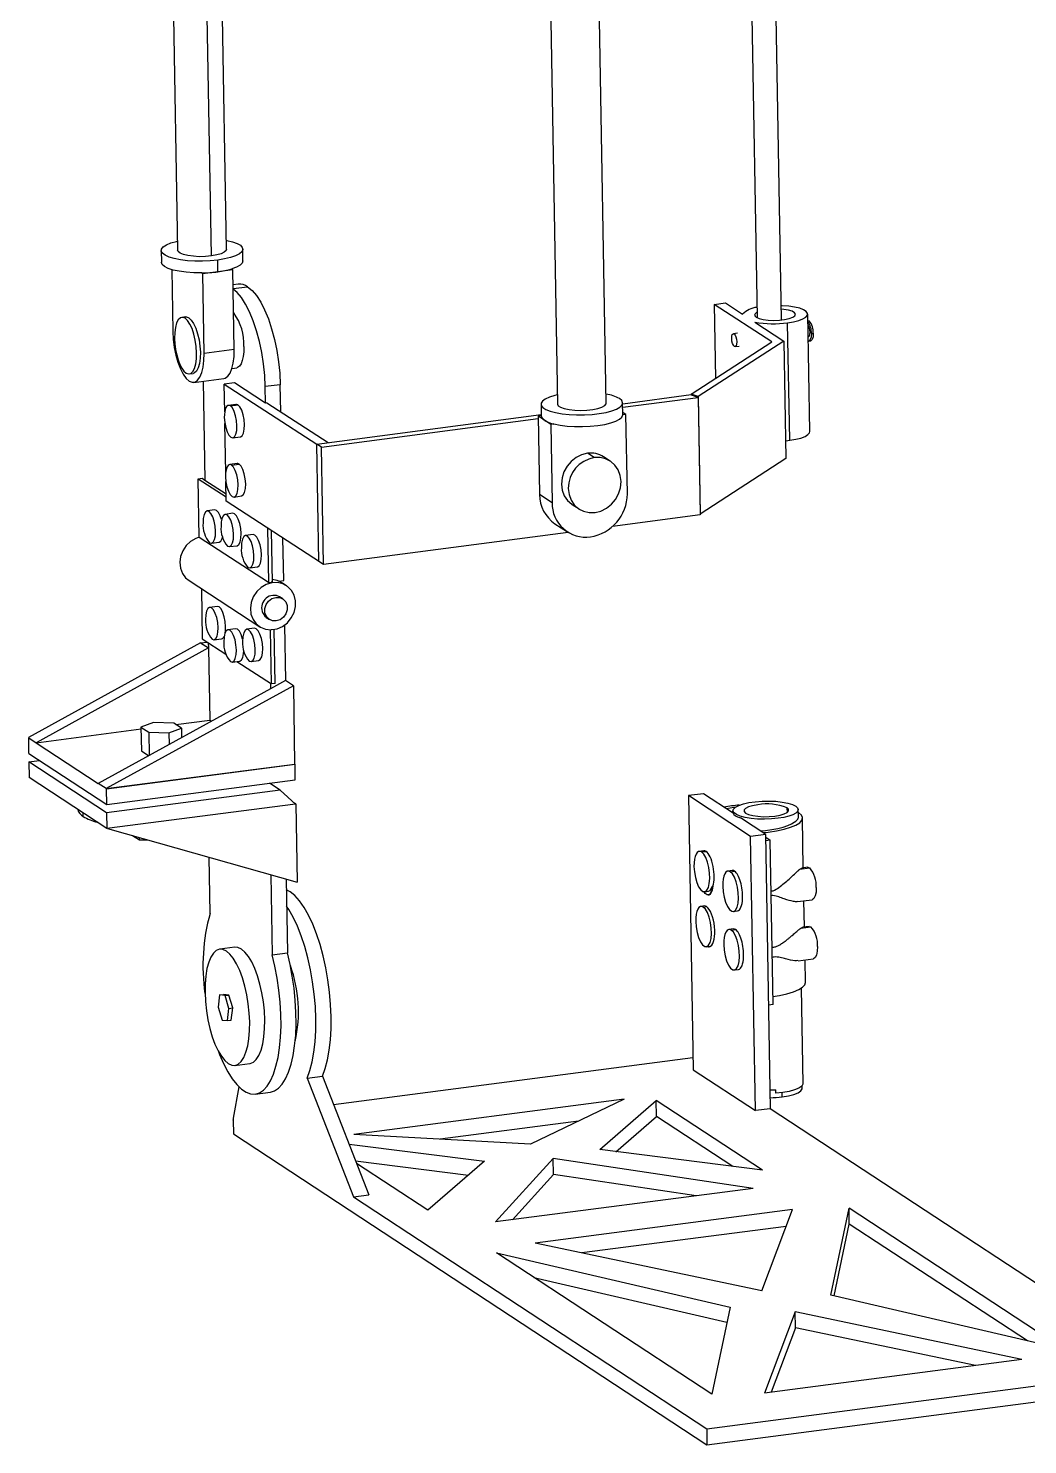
# Model space of a CAD drawing. Header units: inches. Extents: x 0.1 to 8.4, y 0.1 to 10.9.
# Drawn here: x 3.554 to 4.625, y 2.579 to 4.098 of the extents above; entities that cross this region are included whole.
import ezdxf

# ---------------------------------------------------------------- set-up
doc = ezdxf.new("R2010")
doc.units = ezdxf.units.IN
doc.header["$MEASUREMENT"] = 0

msp = doc.modelspace()

# ---------------------------------------------------------------- linework, layer by layer
at = {"color": 7, "linetype": 'Continuous', "lineweight": 25}
for p, q in [((4.324, 4.4367), (4.3353, 3.7879)), ((4.3616, 3.7854), (4.3502, 4.4367)), ((3.7087, 4.1659), (3.714, 3.8602)), ((3.7665, 3.8611), (3.7612, 4.1665)), ((4.1137, 4.1271), (4.1213, 3.6953)), ((4.1737, 3.6962), (4.1662, 4.128)), ((3.6965, 3.8599), (3.6968, 3.8473)), ((3.7842, 3.8488), (3.784, 3.8614)), ((3.7573, 3.8371), (3.7571, 3.8497)), ((3.7078, 3.8394), (3.709, 3.7729)), ((3.7412, 3.8349), (3.7398, 3.8359)), ((3.7573, 3.8371), (3.7412, 3.8349)), ((3.7426, 3.7496), (3.7412, 3.8349)), ((3.7735, 3.8392), (3.7573, 3.8371)), ((3.7735, 3.8392), (3.7721, 3.8401)), ((3.7749, 3.7539), (3.7735, 3.8392)), ((3.7792, 3.8238), (3.7737, 3.823)), ((4.2892, 3.8021), (4.3013, 3.8037)), ((4.351, 3.7618), (4.2892, 3.8021)), ((4.2892, 3.8021), (4.2906, 3.7227)), ((4.3013, 3.8037), (4.3198, 3.7916)), ((3.7227, 3.7887), (3.7187, 3.7882)), ((4.3329, 3.7831), (4.3641, 3.7627)), ((4.3918, 3.6657), (4.3896, 3.7917)), ((4.3899, 3.7847), (4.3897, 3.7847)), ((4.3899, 3.7847), (4.3912, 3.7844)), ((4.3142, 3.7712), (4.3099, 3.7706)), ((4.3703, 3.6563), (4.3681, 3.7823)), ((4.3935, 3.7709), (4.3956, 3.7711)), ((3.7749, 3.7539), (3.7426, 3.7496)), ((4.2645, 3.7058), (4.351, 3.7618)), ((4.3641, 3.7627), (4.2722, 3.7032)), ((4.3117, 3.7568), (4.316, 3.7574)), ((4.3641, 3.7627), (4.3663, 3.6367)), ((4.39, 3.7672), (4.39, 3.7672)), ((4.3908, 3.7628), (4.3928, 3.763)), ((3.7267, 3.7275), (3.7307, 3.728)), ((3.7315, 3.7185), (3.7638, 3.7228)), ((3.7725, 3.7335), (3.7775, 3.7342)), ((3.7415, 3.7198), (3.7433, 3.6137)), ((3.775, 3.7179), (3.7641, 3.7165)), ((3.7646, 3.6867), (3.7641, 3.7165)), ((3.7641, 3.7165), (3.8634, 3.6523)), ((3.8084, 3.6963), (3.775, 3.7179)), ((3.8242, 3.716), (3.8081, 3.7139)), ((3.8084, 3.6963), (3.8081, 3.7139)), ((3.8247, 3.6867), (3.8242, 3.716)), ((3.7767, 3.6948), (3.7687, 3.6937)), ((3.7707, 3.6932), (3.7787, 3.6943)), ((3.8096, 3.6965), (3.8084, 3.6963)), ((3.8096, 3.6965), (3.8754, 3.6539)), ((4.1038, 3.695), (4.104, 3.6824)), ((4.1915, 3.6839), (4.1912, 3.6965)), ((4.1913, 3.6956), (4.2645, 3.7053)), ((4.1913, 3.6917), (4.2722, 3.7024)), ((4.2722, 3.7032), (4.2645, 3.7058)), ((4.2645, 3.7058), (4.2645, 3.7051)), ((4.2645, 3.7051), (4.2719, 3.7025)), ((4.2722, 3.7024), (4.2719, 3.7025)), ((4.2722, 3.7032), (4.2744, 3.5771)), ((4.2722, 3.7024), (4.2744, 3.5763)), ((3.8634, 3.6523), (4.1039, 3.6841)), ((3.8684, 3.649), (4.1007, 3.6797)), ((4.104, 3.6827), (4.1006, 3.6822)), ((4.1073, 3.6778), (4.1006, 3.6822)), ((4.1006, 3.6822), (4.1021, 3.5982)), ((4.1141, 3.6734), (4.1073, 3.6778)), ((4.1948, 3.6841), (4.1914, 3.6863)), ((4.1948, 3.6841), (4.1914, 3.6837)), ((4.1914, 3.6837), (4.1915, 3.6839)), ((4.1963, 3.5988), (4.1948, 3.6841)), ((3.7657, 3.6219), (3.7648, 3.6742)), ((4.1174, 3.6739), (4.1141, 3.6734)), ((4.1141, 3.6734), (4.1156, 3.5894)), ((3.7733, 3.659), (3.7813, 3.6601)), ((3.8684, 3.649), (3.8634, 3.6523)), ((3.8656, 3.5263), (3.8634, 3.6523)), ((3.8706, 3.523), (3.8684, 3.649)), ((4.366, 3.6558), (4.3703, 3.6563)), ((3.7781, 3.6313), (3.77, 3.6302)), ((4.1607, 3.6378), (4.1535, 3.6425)), ((4.1779, 3.634), (4.1707, 3.6387)), ((4.3663, 3.6367), (4.2744, 3.5771)), ((3.772, 3.6297), (3.7801, 3.6307)), ((3.7363, 3.6151), (3.7404, 3.6156)), ((3.7374, 3.5521), (3.7363, 3.6151)), ((3.7363, 3.6151), (3.7662, 3.5956)), ((3.7404, 3.6156), (3.7433, 3.6137)), ((3.7433, 3.6137), (3.7661, 3.5988)), ((3.7663, 3.591), (3.7659, 3.6122)), ((3.8673, 3.5251), (3.7663, 3.591)), ((3.7746, 3.5955), (3.7826, 3.5966)), ((4.1156, 3.5894), (4.1021, 3.5982)), ((4.1372, 3.5874), (4.1445, 3.5827)), ((3.7539, 3.5817), (3.7459, 3.5806)), ((3.7732, 3.578), (3.7651, 3.5769)), ((4.2744, 3.5763), (4.1803, 3.5639)), ((4.2744, 3.5771), (4.2744, 3.5772)), ((3.795, 3.5552), (3.7869, 3.5541)), ((3.8104, 3.5622), (3.8114, 3.5038)), ((3.8145, 3.5596), (3.8155, 3.5043)), ((4.1328, 3.5576), (3.8706, 3.523)), ((4.1186, 3.5669), (4.132, 3.5581)), ((3.8114, 3.5038), (3.7374, 3.5521)), ((3.7504, 3.5459), (3.7585, 3.547)), ((3.7697, 3.5423), (3.7778, 3.5433)), ((3.8279, 3.506), (3.8271, 3.5513)), ((3.8706, 3.523), (3.8656, 3.5263)), ((3.8673, 3.5252), (3.8673, 3.5251)), ((3.8674, 3.5251), (3.8673, 3.5251)), ((3.7915, 3.5194), (3.7996, 3.5205)), ((3.7264, 3.5058), (3.8021, 3.4564)), ((3.7397, 3.4971), (3.7406, 3.4433)), ((3.8114, 3.5038), (3.8145, 3.5042)), ((3.8226, 3.5053), (3.8279, 3.506)), ((3.8307, 3.5004), (3.8231, 3.5054)), ((3.8269, 3.4862), (3.8235, 3.4884)), ((3.7566, 3.4781), (3.7485, 3.4771)), ((3.8091, 3.4664), (3.8125, 3.4642)), ((3.7762, 3.4542), (3.7681, 3.4532)), ((3.7964, 3.4547), (3.7883, 3.4536)), ((3.8146, 3.395), (3.8136, 3.453)), ((3.8144, 3.4533), (3.8184, 3.4539)), ((3.8144, 3.453), (3.8144, 3.4533)), ((3.8187, 3.3956), (3.8177, 3.4538)), ((3.8184, 3.4538), (3.8183, 3.4539)), ((3.8184, 3.4538), (3.821, 3.4541)), ((3.8184, 3.4538), (3.8184, 3.4539)), ((3.8288, 3.4581), (3.8298, 3.3986)), ((3.7388, 3.439), (3.5541, 3.3375)), ((3.7471, 3.4336), (3.5624, 3.332)), ((3.7388, 3.439), (3.7458, 3.4399)), ((3.7388, 3.439), (3.7471, 3.4336)), ((3.7406, 3.4433), (3.7659, 3.4268)), ((3.747, 3.4391), (3.7471, 3.4336)), ((3.7471, 3.4336), (3.7485, 3.3562)), ((3.7531, 3.4424), (3.7612, 3.4435)), ((3.7727, 3.4185), (3.7807, 3.4195)), ((3.7777, 3.4191), (3.8146, 3.395)), ((3.7929, 3.4189), (3.8009, 3.42)), ((3.8138, 3.3898), (3.6291, 3.2882)), ((3.8382, 3.3931), (3.6374, 3.2827)), ((3.8137, 3.3957), (3.8138, 3.3898)), ((3.8298, 3.3986), (3.8138, 3.3898)), ((3.8187, 3.3956), (3.8146, 3.395)), ((3.8382, 3.3931), (3.8298, 3.3986)), ((3.8382, 3.3931), (3.8396, 3.3091)), ((3.5624, 3.332), (3.6749, 3.3467)), ((3.6882, 3.3536), (3.6748, 3.3485)), ((3.6748, 3.3485), (3.6832, 3.3431)), ((3.6748, 3.3485), (3.6753, 3.3233)), ((3.6832, 3.3431), (3.6836, 3.3182)), ((3.6832, 3.3431), (3.7048, 3.3426)), ((3.7099, 3.3531), (3.6882, 3.3536)), ((3.7048, 3.3426), (3.7182, 3.3476)), ((3.7048, 3.3426), (3.7051, 3.33)), ((3.7182, 3.3476), (3.7099, 3.3531)), ((3.7123, 3.3515), (3.7485, 3.3562)), ((3.7182, 3.3476), (3.7184, 3.3373)), ((3.7485, 3.3562), (3.7504, 3.3549)), ((3.5541, 3.3375), (3.5545, 3.3372)), ((3.5548, 3.3204), (3.5545, 3.3372)), ((3.5545, 3.3372), (3.5624, 3.332)), ((3.5624, 3.332), (3.6291, 3.2882)), ((3.5546, 3.3114), (3.5662, 3.3129)), ((3.5548, 3.3204), (3.6381, 3.2657)), ((3.6753, 3.3233), (3.6833, 3.318)), ((3.6379, 3.2566), (3.5546, 3.3114)), ((3.5546, 3.3114), (3.5549, 3.2946)), ((3.6374, 3.2827), (3.8396, 3.3091)), ((3.6378, 3.2825), (3.84, 3.3088)), ((3.84, 3.3088), (3.8396, 3.3091)), ((3.8403, 3.292), (3.84, 3.3088)), ((3.6382, 3.2398), (3.5549, 3.2946)), ((3.6374, 3.2827), (3.6291, 3.2882)), ((3.6374, 3.2827), (3.6378, 3.2825)), ((3.6381, 3.2657), (3.6378, 3.2825)), ((3.6381, 3.2657), (3.8403, 3.292)), ((3.8239, 3.2809), (3.8125, 3.2884)), ((3.8239, 3.2809), (3.6379, 3.2566)), ((3.8404, 3.2662), (3.8239, 3.2809)), ((3.8407, 3.2664), (3.8385, 3.2679)), ((3.8407, 3.2664), (3.8402, 3.2663)), ((3.8407, 3.2664), (3.8422, 3.1823)), ((4.2779, 3.2773), (4.2618, 3.2752)), ((4.3284, 3.2314), (4.2618, 3.2752)), ((4.2618, 3.2752), (4.2669, 2.9812)), ((4.3096, 3.2565), (4.2779, 3.2773)), ((3.6379, 3.2566), (3.6382, 3.2398)), ((3.8404, 3.2662), (3.6382, 3.2398)), ((4.3095, 3.259), (4.3095, 3.2566)), ((4.3446, 3.2335), (4.3176, 3.2513)), ((4.3796, 3.2519), (4.3795, 3.2603)), ((4.3849, 3.1977), (4.384, 3.2512)), ((3.6389, 3.2399), (3.8422, 3.1823)), ((3.6657, 3.2323), (3.6732, 3.2278)), ((3.6732, 3.2278), (3.6731, 3.2302)), ((3.6732, 3.2278), (3.6822, 3.2277)), ((4.3446, 3.2335), (4.3284, 3.2314)), ((4.3335, 2.9374), (4.3284, 3.2314)), ((4.3497, 2.9394), (4.3446, 3.2335)), ((4.3446, 3.2306), (4.3494, 3.2275)), ((4.3494, 3.2275), (4.3447, 3.2268)), ((4.3525, 3.051), (4.3494, 3.2275)), ((3.749, 3.1487), (3.7479, 3.2091)), ((4.2782, 3.2161), (4.2733, 3.2154)), ((4.2758, 3.2148), (4.2806, 3.2154)), ((4.3087, 3.1949), (4.3041, 3.1943)), ((4.3066, 3.1936), (4.3111, 3.1942)), ((4.3813, 3.1964), (4.3917, 3.1978)), ((4.3813, 3.1964), (4.3833, 3.1974)), ((4.3897, 3.1983), (4.3833, 3.1975)), ((4.3897, 3.1983), (4.3917, 3.1978)), ((3.8141, 3.1903), (3.8156, 3.1044)), ((3.8304, 3.1857), (3.8318, 3.1065)), ((4.2873, 3.1779), (4.2881, 3.178)), ((4.279, 3.1721), (4.2831, 3.1726)), ((4.283, 3.1687), (4.2838, 3.1688)), ((4.3787, 3.1616), (4.3943, 3.1636)), ((4.3861, 3.1343), (4.3856, 3.1625)), ((4.2788, 3.1569), (4.2752, 3.1564)), ((4.2777, 3.1557), (4.2813, 3.1562)), ((4.3098, 3.1509), (4.3143, 3.1515)), ((4.3097, 3.1322), (4.3052, 3.1316)), ((4.3077, 3.1309), (4.3122, 3.1315)), ((4.3821, 3.133), (4.3931, 3.1344)), ((4.3821, 3.133), (4.3842, 3.134)), ((4.3911, 3.135), (4.3842, 3.1341)), ((4.3911, 3.135), (4.3931, 3.1344)), ((3.7755, 3.1126), (3.7593, 3.1105)), ((3.8156, 3.1044), (3.8318, 3.1065)), ((4.2809, 3.1131), (4.2853, 3.1136)), ((4.3792, 3.0981), (4.3956, 3.1003)), ((4.3109, 3.0882), (4.3154, 3.0888)), ((4.3871, 3.0748), (4.3867, 3.0991)), ((3.7592, 3.0614), (3.7576, 3.0482)), ((3.7592, 3.0614), (3.7632, 3.0619)), ((3.765, 3.0608), (3.7592, 3.0614)), ((3.769, 3.0613), (3.7632, 3.0619)), ((3.765, 3.0608), (3.769, 3.0613)), ((3.7692, 3.047), (3.765, 3.0608)), ((3.7732, 3.0475), (3.769, 3.0613)), ((4.3846, 2.9662), (4.3828, 3.0687)), ((3.7576, 3.0482), (3.7618, 3.0345)), ((3.7676, 3.0339), (3.7692, 3.047)), ((3.7692, 3.047), (3.7732, 3.0475)), ((3.7717, 3.0344), (3.7732, 3.0475)), ((4.3525, 3.051), (4.3477, 3.0504)), ((3.7618, 3.0345), (3.7676, 3.0339)), ((3.7676, 3.0339), (3.7717, 3.0344)), ((4.2665, 2.9939), (3.8814, 2.9437)), ((4.2666, 2.9938), (4.2665, 2.9939)), ((3.7756, 2.9858), (3.7917, 2.9879)), ((4.2669, 2.9812), (4.3335, 2.9374)), ((3.7741, 2.9294), (3.78, 2.9627)), ((3.8531, 2.9721), (3.8695, 2.9743)), ((3.8531, 2.9721), (3.9026, 2.845)), ((3.8695, 2.9743), (3.919, 2.8471)), ((4.3838, 2.9615), (4.3838, 2.9641)), ((3.7974, 2.9551), (3.8136, 2.9573)), ((4.193, 2.9495), (3.903, 2.9117)), ((4.193, 2.9495), (4.0924, 2.9014)), ((4.1666, 2.8955), (4.2273, 2.9482)), ((4.341, 2.8734), (4.2273, 2.9482)), ((4.2276, 2.9311), (4.2273, 2.9482)), ((4.3553, 2.9561), (4.3553, 2.9598)), ((4.3494, 2.9394), (4.3335, 2.9374)), ((4.7741, 2.6603), (4.3494, 2.9394)), ((4.3497, 2.9394), (4.3495, 2.9394)), ((3.7741, 2.9298), (3.7737, 2.9297)), ((3.7737, 2.9297), (3.7737, 2.9273)), ((3.7737, 2.9297), (3.7741, 2.9294)), ((3.7737, 2.927), (3.7737, 2.9273)), ((3.7737, 2.927), (3.774, 2.9126)), ((3.7737, 2.927), (3.7737, 2.927)), ((4.1438, 2.926), (3.9956, 2.9067)), ((4.184, 2.8933), (4.2276, 2.9311)), ((4.3092, 2.8774), (4.2276, 2.9311)), ((3.774, 2.9126), (4.2816, 2.579)), ((4.0924, 2.9014), (3.903, 2.9117)), ((3.8979, 2.9014), (4.0432, 2.883)), ((4.341, 2.8734), (4.1666, 2.8955)), ((3.9048, 2.8835), (4.026, 2.8682)), ((3.9825, 2.8304), (3.906, 2.8807)), ((4.0432, 2.883), (3.9825, 2.8304)), ((4.055, 2.8179), (4.1169, 2.8859)), ((4.331, 2.8539), (4.1169, 2.8859)), ((4.1172, 2.8688), (4.1169, 2.8859)), ((4.073, 2.8202), (4.1172, 2.8688)), ((4.2701, 2.8459), (4.1172, 2.8688)), ((3.9026, 2.845), (3.919, 2.8471)), ((3.9026, 2.845), (4.2813, 2.5961)), ((4.331, 2.8539), (4.055, 2.8179)), ((4.3733, 2.8312), (4.0973, 2.7953)), ((4.3405, 2.7441), (4.3733, 2.8312)), ((4.4144, 2.7393), (4.4339, 2.8328)), ((4.6648, 2.681), (4.4339, 2.8328)), ((4.4342, 2.8157), (4.4339, 2.8328)), ((4.3665, 2.8132), (4.1475, 2.7847)), ((4.4181, 2.7385), (4.4342, 2.8157)), ((4.6251, 2.6903), (4.4342, 2.8157)), ((4.056, 2.7849), (4.3064, 2.7266)), ((4.2869, 2.6331), (4.056, 2.7849)), ((4.3405, 2.7441), (4.0973, 2.7953)), ((4.096, 2.7585), (4.303, 2.7103)), ((4.6648, 2.681), (4.4144, 2.7393)), ((4.3064, 2.7266), (4.2869, 2.6331)), ((4.3761, 2.7216), (4.3433, 2.6344)), ((4.6193, 2.6704), (4.3761, 2.7216)), ((4.3764, 2.7045), (4.3761, 2.7216)), ((4.3764, 2.7045), (4.3504, 2.6353)), ((4.5694, 2.6639), (4.3764, 2.7045)), ((4.2813, 2.5961), (4.7741, 2.6603)), ((4.6193, 2.6704), (4.3433, 2.6344)), ((4.2816, 2.579), (4.7744, 2.6432)), ((4.2813, 2.5961), (4.2816, 2.579))]:
    msp.add_line(p, q, dxfattribs=at)
at = {"color": 8, "linetype": 'Continuous', "lineweight": 25}
for p, q in [((3.7504, 3.8541), (3.745, 4.1642)), ((3.7738, 3.819), (3.7891, 3.821)), ((3.613, 3.2528), (3.613, 3.2564)), ((4.3674, 3.2623), (4.3675, 3.2572)), ((4.3623, 2.9521), (4.3622, 2.9567))]:
    msp.add_line(p, q, dxfattribs=at)
at = {"color": 7, "linetype": 'Continuous', "lineweight": 25, "flags": 128}
for points in [[(3.7571, 3.8497), (3.7491, 3.8489), (3.7409, 3.8485), (3.7326, 3.8485), (3.7246, 3.849), (3.7171, 3.8499), (3.7105, 3.8512), (3.705, 3.8529), (3.7007, 3.8548), (3.6979, 3.8569), (3.6966, 3.8592), (3.6969, 3.8615), (3.6987, 3.8638), (3.7021, 3.866), (3.7068, 3.868), (3.7128, 3.8697), (3.7139, 3.8699)], [(3.7504, 3.8541), (3.744, 3.8535), (3.7374, 3.8533), (3.731, 3.8537), (3.7252, 3.8544), (3.7203, 3.8556), (3.7167, 3.857), (3.7146, 3.8587), (3.714, 3.8602)], [(3.7665, 3.8611), (3.7661, 3.8598), (3.7642, 3.858), (3.7608, 3.8564), (3.7561, 3.8551), (3.7504, 3.8541)], [(3.7663, 3.8709), (3.7668, 3.8708), (3.7729, 3.8693), (3.7778, 3.8675), (3.7814, 3.8655), (3.7835, 3.8633), (3.784, 3.8609), (3.7829, 3.8586), (3.7803, 3.8564), (3.7762, 3.8543), (3.7709, 3.8524), (3.7644, 3.8509), (3.7571, 3.8497)], [(3.7398, 3.8359), (3.7314, 3.836), (3.7233, 3.8366), (3.7159, 3.8376), (3.7094, 3.839), (3.7041, 3.8407), (3.7001, 3.8427), (3.6976, 3.8449), (3.6968, 3.8472), (3.6968, 3.8473)], [(3.7842, 3.8488), (3.7835, 3.8465), (3.7811, 3.8442), (3.7773, 3.8421), (3.7721, 3.8401)], [(3.8081, 3.7139), (3.8075, 3.726), (3.8062, 3.7383), (3.8043, 3.7505), (3.8018, 3.7624), (3.7988, 3.7738), (3.7952, 3.7844), (3.7913, 3.794), (3.787, 3.8024), (3.7825, 3.8094), (3.7778, 3.815), (3.7738, 3.8183)], [(3.7891, 3.821), (3.7939, 3.8171), (3.7986, 3.8115), (3.8032, 3.8045), (3.8074, 3.7961), (3.8114, 3.7865), (3.8149, 3.7759), (3.818, 3.7646), (3.8205, 3.7527), (3.8224, 3.7404), (3.8236, 3.7282), (3.8242, 3.716)], [(4.3681, 3.7823), (4.3745, 3.7834), (4.3801, 3.7848), (4.3845, 3.7865), (4.3876, 3.7884), (4.3893, 3.7904), (4.3895, 3.7925), (4.3881, 3.7945), (4.3852, 3.7963), (4.381, 3.7979), (4.3756, 3.7992), (4.3693, 3.8002), (4.3624, 3.8007), (4.3613, 3.8008)], [(3.7232, 3.7284), (3.7258, 3.7275), (3.7282, 3.728), (3.7304, 3.7301), (3.7322, 3.7335), (3.7335, 3.7382), (3.7343, 3.7438), (3.7344, 3.7502), (3.734, 3.7569), (3.7331, 3.7637), (3.7316, 3.7702), (3.7296, 3.7761), (3.7273, 3.781), (3.7248, 3.7848), (3.7222, 3.7873), (3.7195, 3.7882), (3.7171, 3.7877), (3.7149, 3.7856), (3.7131, 3.7822), (3.7118, 3.7775), (3.7111, 3.7719), (3.7109, 3.7655)], [(3.7227, 3.7887), (3.7236, 3.7888), (3.7262, 3.7878), (3.7288, 3.7853), (3.7313, 3.7815), (3.7336, 3.7766), (3.7356, 3.7707), (3.7371, 3.7642), (3.7381, 3.7574), (3.7385, 3.7507), (3.7383, 3.7444), (3.7375, 3.7387), (3.7362, 3.734), (3.7344, 3.7306), (3.7323, 3.7286), (3.7307, 3.728)], [(4.3352, 3.7936), (4.3344, 3.7931), (4.3331, 3.7919), (4.3327, 3.7907), (4.3332, 3.7895), (4.3344, 3.7884)], [(4.3344, 3.7884), (4.3375, 3.787), (4.3419, 3.7859), (4.3472, 3.7852), (4.3531, 3.785), (4.3592, 3.7852), (4.3648, 3.7859), (4.3697, 3.7869), (4.3735, 3.7883), (4.3758, 3.7899), (4.3765, 3.7916), (4.3755, 3.7932), (4.3729, 3.7947), (4.3689, 3.7959), (4.3639, 3.7968), (4.3614, 3.797)], [(3.709, 3.7729), (3.7095, 3.7645), (3.7106, 3.756), (3.7122, 3.7477), (3.7144, 3.74), (3.7171, 3.7331), (3.7201, 3.7273), (3.7232, 3.7228), (3.7265, 3.7199)], [(4.3081, 3.7655), (4.3083, 3.7679), (4.3088, 3.7697), (4.3097, 3.7706), (4.3107, 3.7704), (4.3117, 3.7692), (4.3126, 3.7672), (4.3132, 3.7647), (4.3135, 3.762), (4.3133, 3.7596), (4.3128, 3.7578), (4.3119, 3.7569), (4.3109, 3.757), (4.3099, 3.7582), (4.309, 3.7602), (4.3084, 3.7628), (4.3081, 3.7655)], [(4.3898, 3.78), (4.39, 3.7796), (4.3909, 3.7776), (4.3916, 3.775), (4.3918, 3.7723), (4.3916, 3.7699), (4.3911, 3.7681), (4.3903, 3.7672), (4.39, 3.7672)], [(4.3935, 3.7709), (4.3933, 3.7671), (4.3924, 3.7643), (4.3911, 3.7629), (4.3901, 3.7628)], [(4.3956, 3.7711), (4.3953, 3.7673), (4.3945, 3.7645), (4.3931, 3.7631), (4.3928, 3.763)], [(3.7109, 3.7655), (3.7112, 3.7597), (3.712, 3.7537), (3.7132, 3.7479), (3.7147, 3.7425), (3.7165, 3.7377), (3.7186, 3.7336), (3.7209, 3.7305), (3.7232, 3.7284)], [(3.7638, 3.7228), (3.7651, 3.7231), (3.7679, 3.725), (3.7703, 3.7284), (3.7723, 3.7332), (3.7738, 3.7392), (3.7747, 3.7462), (3.7749, 3.7539)], [(3.7852, 3.7569), (3.7851, 3.7513), (3.7845, 3.7462), (3.7835, 3.7418), (3.7821, 3.7383), (3.7804, 3.7358), (3.7784, 3.7345), (3.7775, 3.7342)], [(3.7265, 3.7199), (3.7297, 3.7186), (3.7328, 3.7188), (3.7356, 3.7207), (3.738, 3.7241), (3.74, 3.7289), (3.7415, 3.7349), (3.7424, 3.7419), (3.7426, 3.7496)], [(3.7707, 3.6932), (3.7694, 3.6937), (3.7681, 3.6936), (3.767, 3.6928), (3.766, 3.6914), (3.7652, 3.6894), (3.7646, 3.6869), (3.7643, 3.684), (3.7642, 3.6808)], [(3.7642, 3.6808), (3.7647, 3.6754), (3.7657, 3.6701), (3.7672, 3.6654), (3.7692, 3.6618), (3.7713, 3.6596), (3.7733, 3.659), (3.7752, 3.6602), (3.7766, 3.663), (3.7775, 3.667), (3.7777, 3.672), (3.7773, 3.6774), (3.7762, 3.6827), (3.7747, 3.6874), (3.7728, 3.691), (3.7707, 3.6932)], [(3.7787, 3.6943), (3.7774, 3.6948), (3.7767, 3.6948)], [(3.7813, 3.6601), (3.7814, 3.6601), (3.7832, 3.6613), (3.7847, 3.664), (3.7855, 3.6681), (3.7858, 3.6731), (3.7853, 3.6785), (3.7843, 3.6838), (3.7828, 3.6885), (3.7808, 3.6921), (3.7787, 3.6943)], [(4.1211, 3.705), (4.1184, 3.7044), (4.1127, 3.7026), (4.1083, 3.7006), (4.1054, 3.6984), (4.1039, 3.696), (4.104, 3.6937), (4.1057, 3.6915), (4.1089, 3.6894), (4.1135, 3.6875), (4.1193, 3.686), (4.1262, 3.6848), (4.1338, 3.684), (4.1419, 3.6836), (4.1502, 3.6836), (4.1584, 3.6841), (4.1662, 3.685), (4.1734, 3.6863), (4.1796, 3.688), (4.1846, 3.6899), (4.1883, 3.692), (4.1906, 3.6943), (4.1912, 3.6966), (4.1903, 3.6989), (4.1879, 3.7011), (4.1879, 3.7011)], [(4.1213, 3.6953), (4.1213, 3.6952), (4.1222, 3.6934), (4.1247, 3.6918), (4.1287, 3.6904), (4.1338, 3.6893), (4.1398, 3.6886), (4.1463, 3.6884), (4.1529, 3.6887), (4.1591, 3.6894), (4.1646, 3.6905), (4.169, 3.6919), (4.1721, 3.6936), (4.1736, 3.6954), (4.1737, 3.6962)], [(4.1174, 3.6739), (4.1241, 3.6725), (4.1316, 3.6716), (4.1397, 3.6711), (4.1481, 3.671), (4.1565, 3.6714), (4.1645, 3.6722), (4.172, 3.6734), (4.1785, 3.675), (4.1839, 3.6769), (4.1879, 3.679), (4.1905, 3.6813), (4.1914, 3.6837)], [(4.3703, 3.6563), (4.3767, 3.6574), (4.3823, 3.6588), (4.3867, 3.6605), (4.3898, 3.6624), (4.3915, 3.6644), (4.3918, 3.6657)], [(3.7801, 3.6307), (3.7787, 3.6313), (3.7781, 3.6313)], [(4.1535, 3.6425), (4.1472, 3.6409), (4.1413, 3.6379), (4.136, 3.6337), (4.1316, 3.6285), (4.1283, 3.6225), (4.1263, 3.616), (4.1257, 3.6093), (4.1265, 3.6029), (4.1287, 3.5969), (4.1322, 3.5918), (4.1368, 3.5877), (4.1372, 3.5874)], [(4.1329, 3.6046), (4.1338, 3.5982), (4.136, 3.5922), (4.1394, 3.5871), (4.144, 3.583), (4.1494, 3.5802), (4.1554, 3.5788), (4.1617, 3.5789), (4.168, 3.5805), (4.1739, 3.5835), (4.1792, 3.5877), (4.1836, 3.5929), (4.1869, 3.599), (4.1889, 3.6054), (4.1895, 3.6121), (4.1886, 3.6185), (4.1864, 3.6245), (4.183, 3.6296), (4.1784, 3.6337), (4.173, 3.6365), (4.167, 3.6378), (4.1607, 3.6378)], [(3.772, 3.6297), (3.7707, 3.6302), (3.7694, 3.6301), (3.7683, 3.6293), (3.7673, 3.6279), (3.7665, 3.6259), (3.7659, 3.6234), (3.7656, 3.6205), (3.7655, 3.6173)], [(3.7655, 3.6173), (3.766, 3.6119), (3.767, 3.6065), (3.7686, 3.6019), (3.7705, 3.5982), (3.7726, 3.5961), (3.7746, 3.5955), (3.7765, 3.5967), (3.7779, 3.5994), (3.7788, 3.6035), (3.779, 3.6085), (3.7786, 3.6139), (3.7775, 3.6192), (3.776, 3.6239), (3.7741, 3.6275), (3.772, 3.6297)], [(3.7826, 3.5966), (3.7827, 3.5966), (3.7845, 3.5978), (3.786, 3.6005), (3.7868, 3.6046), (3.7871, 3.6095), (3.7867, 3.615), (3.7856, 3.6203), (3.7841, 3.625), (3.7821, 3.6286), (3.7801, 3.6307)], [(3.7484, 3.5465), (3.7505, 3.5459), (3.7523, 3.5471), (3.7538, 3.5498), (3.7546, 3.5539), (3.7549, 3.5589), (3.7545, 3.5643), (3.7534, 3.5696), (3.7519, 3.5743), (3.7499, 3.5779), (3.7479, 3.5801), (3.7458, 3.5806), (3.744, 3.5794), (3.7425, 3.5767), (3.7417, 3.5726), (3.7414, 3.5677)], [(3.7613, 3.5713), (3.7599, 3.5753), (3.758, 3.579), (3.7559, 3.5811), (3.7539, 3.5817)], [(3.7677, 3.5428), (3.7698, 3.5423), (3.7716, 3.5434), (3.773, 3.5462), (3.7739, 3.5502), (3.7741, 3.5552), (3.7737, 3.5606), (3.7727, 3.5659), (3.7711, 3.5706), (3.7692, 3.5742), (3.7671, 3.5764), (3.765, 3.5769), (3.7632, 3.5758), (3.7618, 3.573), (3.7609, 3.569), (3.7607, 3.564)], [(3.7778, 3.5433), (3.7778, 3.5433), (3.7797, 3.5445), (3.7811, 3.5472), (3.782, 3.5513), (3.7822, 3.5563), (3.7818, 3.5617), (3.7808, 3.567), (3.7792, 3.5717), (3.7773, 3.5753), (3.7752, 3.5775), (3.7732, 3.578)], [(3.7996, 3.5205), (3.7996, 3.5205), (3.8015, 3.5217), (3.8029, 3.5244), (3.8038, 3.5285), (3.804, 3.5335), (3.8036, 3.5389), (3.8025, 3.5442), (3.801, 3.5489), (3.7991, 3.5525), (3.797, 3.5546), (3.795, 3.5552)], [(3.7374, 3.5525), (3.7335, 3.5511), (3.728, 3.5479), (3.7233, 3.5434), (3.7196, 3.5379), (3.7173, 3.5318), (3.7165, 3.5255), (3.7171, 3.5193), (3.7193, 3.5136), (3.7227, 3.5088), (3.7264, 3.5058)], [(3.7585, 3.547), (3.7586, 3.547), (3.7604, 3.5482), (3.7618, 3.5509), (3.7623, 3.5526)], [(3.7895, 3.52), (3.7916, 3.5194), (3.7934, 3.5206), (3.7948, 3.5234), (3.7957, 3.5274), (3.7959, 3.5324), (3.7955, 3.5378), (3.7945, 3.5431), (3.7929, 3.5478), (3.791, 3.5514), (3.7889, 3.5536), (3.7868, 3.5541), (3.785, 3.553), (3.7836, 3.5502), (3.7827, 3.5461), (3.7825, 3.5412)], [(3.8274, 3.5323), (3.8274, 3.535), (3.8274, 3.5352)], [(3.821, 3.4541), (3.8267, 3.4567), (3.8318, 3.4607), (3.836, 3.4658), (3.8389, 3.4716), (3.8404, 3.4779), (3.8404, 3.4842), (3.839, 3.4901), (3.8361, 3.4954), (3.832, 3.4995), (3.8269, 3.5024), (3.8212, 3.5037), (3.8151, 3.5035), (3.8092, 3.5017), (3.8037, 3.4985), (3.7989, 3.494), (3.7953, 3.4885), (3.793, 3.4824), (3.7922, 3.4761), (3.7928, 3.4699), (3.795, 3.4642), (3.7984, 3.4594), (3.803, 3.4558), (3.8085, 3.4537), (3.8144, 3.453)], [(3.8199, 3.4626), (3.8157, 3.4628), (3.8121, 3.4645), (3.8093, 3.4675), (3.8078, 3.4714), (3.8077, 3.4758), (3.8091, 3.4801), (3.8117, 3.4838), (3.8153, 3.4865), (3.8195, 3.4878), (3.8236, 3.4876), (3.8273, 3.4859), (3.8301, 3.4829), (3.8316, 3.479), (3.8316, 3.4746), (3.8303, 3.4703), (3.8276, 3.4666), (3.824, 3.4639), (3.8199, 3.4626)], [(3.8235, 3.4884), (3.8203, 3.4898), (3.8161, 3.49)], [(3.7511, 3.4429), (3.7531, 3.4424), (3.755, 3.4436), (3.7564, 3.4463), (3.7573, 3.4504), (3.7575, 3.4553), (3.7571, 3.4608), (3.7561, 3.4661), (3.7545, 3.4707), (3.7526, 3.4744), (3.7505, 3.4765), (3.7484, 3.4771), (3.7466, 3.4759), (3.7452, 3.4732), (3.7443, 3.4691), (3.7441, 3.4641)], [(3.7652, 3.4503), (3.7653, 3.4514), (3.7656, 3.4564), (3.7652, 3.4618), (3.7641, 3.4671), (3.7626, 3.4718), (3.7607, 3.4754), (3.7586, 3.4776), (3.7566, 3.4781)], [(3.7707, 3.419), (3.7727, 3.4185), (3.7746, 3.4197), (3.776, 3.4224), (3.7769, 3.4265), (3.7771, 3.4314), (3.7767, 3.4368), (3.7757, 3.4422), (3.7741, 3.4468), (3.7722, 3.4504), (3.7701, 3.4526), (3.768, 3.4532), (3.7662, 3.452), (3.7648, 3.4493), (3.7639, 3.4452), (3.7637, 3.4402)], [(3.7839, 3.4427), (3.7837, 3.4432), (3.7822, 3.4479), (3.7803, 3.4515), (3.7782, 3.4537), (3.7762, 3.4542)], [(3.7909, 3.4195), (3.7929, 3.4189), (3.7948, 3.4201), (3.7962, 3.4228), (3.7971, 3.4269), (3.7973, 3.4319), (3.7969, 3.4373), (3.7958, 3.4426), (3.7943, 3.4473), (3.7924, 3.4509), (3.7903, 3.4531), (3.7882, 3.4536), (3.7864, 3.4524), (3.785, 3.4497), (3.7841, 3.4456), (3.7838, 3.4407)], [(3.8009, 3.42), (3.801, 3.42), (3.8028, 3.4212), (3.8043, 3.4239), (3.8051, 3.428), (3.8054, 3.4329), (3.805, 3.4384), (3.8039, 3.4437), (3.8024, 3.4483), (3.8004, 3.452), (3.7983, 3.4541), (3.7964, 3.4547)], [(3.7807, 3.4195), (3.7808, 3.4196), (3.7826, 3.4207), (3.7841, 3.4235), (3.7849, 3.4275), (3.7852, 3.4304)], [(4.3579, 3.2509), (4.3507, 3.2502), (4.3433, 3.2499), (4.3359, 3.2501), (4.3289, 3.2507), (4.3226, 3.2517), (4.3173, 3.2531), (4.3132, 3.2548), (4.3106, 3.2567), (4.3095, 3.2587), (4.31, 3.2608), (4.3121, 3.2628), (4.3157, 3.2647), (4.3206, 3.2664), (4.3265, 3.2677), (4.3333, 3.2687), (4.3407, 3.2693), (4.3481, 3.2694), (4.3554, 3.2691), (4.3623, 3.2683), (4.3683, 3.2672), (4.3732, 3.2657), (4.3768, 3.2639)], [(4.3117, 3.2626), (4.3104, 3.2624), (4.3026, 3.2611)], [(4.336, 3.2654), (4.3305, 3.2644), (4.3261, 3.2631), (4.323, 3.2615), (4.3214, 3.2598), (4.3214, 3.258), (4.323, 3.2564), (4.3262, 3.2549), (4.3306, 3.2538), (4.3361, 3.253), (4.3421, 3.2526), (4.3484, 3.2527), (4.3545, 3.2533), (4.3599, 3.2542), (4.3643, 3.2556), (4.3675, 3.2571), (4.3691, 3.2588), (4.3691, 3.2606), (4.3674, 3.2623)], [(4.3415, 3.2356), (4.3471, 3.2361), (4.3561, 3.2374), (4.3643, 3.2391), (4.3713, 3.2412), (4.377, 3.2436), (4.381, 3.2461), (4.3834, 3.2489), (4.384, 3.2517), (4.3828, 3.2544), (4.3798, 3.257)], [(4.3768, 3.2639), (4.3788, 3.2621), (4.3795, 3.2602), (4.3788, 3.2583), (4.3768, 3.2565), (4.3736, 3.2547), (4.3693, 3.2532), (4.364, 3.2519), (4.3579, 3.2509)], [(4.375, 3.2469), (4.3768, 3.2479), (4.3781, 3.249), (4.3791, 3.2501), (4.3795, 3.2512), (4.3796, 3.2519)], [(4.3389, 3.2373), (4.3443, 3.2378), (4.3513, 3.2387), (4.3577, 3.2399), (4.3634, 3.2414), (4.3682, 3.2431), (4.3722, 3.2449), (4.375, 3.2469)], [(4.2758, 3.2148), (4.2742, 3.2154), (4.2726, 3.2153), (4.2712, 3.2143), (4.27, 3.2125), (4.269, 3.21), (4.2682, 3.2069), (4.2678, 3.2032), (4.2677, 3.1992)], [(4.2677, 3.1992), (4.2682, 3.1933), (4.2692, 3.1874), (4.2708, 3.1819), (4.2727, 3.1774), (4.275, 3.1741), (4.2773, 3.1723), (4.2795, 3.1722), (4.2815, 3.1737), (4.2831, 3.1767), (4.2841, 3.1811), (4.2846, 3.1864), (4.2844, 3.1922), (4.2835, 3.1982), (4.2821, 3.2039), (4.2803, 3.2087), (4.2781, 3.2125), (4.2758, 3.2148)], [(4.3066, 3.1936), (4.3049, 3.1943), (4.3034, 3.1941), (4.302, 3.1931), (4.3007, 3.1913), (4.2997, 3.1888), (4.299, 3.1857), (4.2986, 3.1821), (4.2985, 3.1781)], [(4.2985, 3.1781), (4.299, 3.1721), (4.3, 3.1662), (4.3015, 3.1608), (4.3035, 3.1562), (4.3058, 3.1529), (4.3081, 3.1512), (4.3103, 3.151), (4.3123, 3.1525), (4.3139, 3.1555), (4.3149, 3.1599), (4.3154, 3.1652), (4.3151, 3.171), (4.3143, 3.177), (4.3129, 3.1827), (4.3111, 3.1876), (4.3089, 3.1913), (4.3066, 3.1936)], [(4.2873, 3.1779), (4.2867, 3.1737), (4.2854, 3.1706), (4.2838, 3.1689), (4.2818, 3.1688), (4.2798, 3.1703), (4.2785, 3.1721)], [(4.2831, 3.1726), (4.2833, 3.1727), (4.2849, 3.1735), (4.2862, 3.1753), (4.2873, 3.1779)], [(4.3987, 3.1766), (4.3985, 3.1716), (4.3976, 3.1676), (4.3962, 3.1648), (4.3943, 3.1636), (4.3943, 3.1636)], [(3.8695, 2.9743), (3.8724, 2.9824), (3.8749, 2.9917), (3.8767, 3.002), (3.878, 3.0133), (3.8787, 3.0254), (3.8788, 3.038), (3.8782, 3.051), (3.8771, 3.0643), (3.8753, 3.0775), (3.873, 3.0906), (3.8702, 3.1033), (3.8669, 3.1154), (3.8631, 3.1269), (3.859, 3.1374), (3.8545, 3.1469), (3.8498, 3.1553), (3.8449, 3.1623), (3.8398, 3.1679), (3.8347, 3.1721), (3.8306, 3.1743)], [(3.8531, 2.9721), (3.856, 2.9802), (3.8584, 2.9895), (3.8603, 2.9999), (3.8616, 3.0112), (3.8623, 3.0232), (3.8623, 3.0359), (3.8618, 3.0489), (3.8606, 3.0621), (3.8589, 3.0754), (3.8566, 3.0884), (3.8538, 3.1011), (3.8505, 3.1133), (3.8467, 3.1247), (3.8426, 3.1353), (3.8381, 3.1448), (3.8334, 3.1531), (3.8309, 3.1568)], [(4.2777, 3.1557), (4.276, 3.1564), (4.2745, 3.1563), (4.273, 3.1553), (4.2718, 3.1535), (4.2708, 3.151), (4.2701, 3.1479), (4.2697, 3.1442), (4.2696, 3.1402)], [(4.2696, 3.1402), (4.27, 3.1343), (4.2711, 3.1284), (4.2726, 3.1229), (4.2746, 3.1184), (4.2768, 3.1151), (4.2792, 3.1133), (4.2814, 3.1132), (4.2834, 3.1147), (4.285, 3.1177), (4.286, 3.122), (4.2864, 3.1273), (4.2862, 3.1332), (4.2854, 3.1392), (4.284, 3.1448), (4.2821, 3.1497), (4.28, 3.1534), (4.2777, 3.1557)], [(4.3077, 3.1309), (4.306, 3.1316), (4.3045, 3.1314), (4.3031, 3.1304), (4.3018, 3.1286), (4.3008, 3.1261), (4.3001, 3.123), (4.2997, 3.1194), (4.2996, 3.1154)], [(4.2996, 3.1154), (4.3, 3.1094), (4.3011, 3.1035), (4.3026, 3.0981), (4.3046, 3.0935), (4.3069, 3.0902), (4.3092, 3.0885), (4.3114, 3.0883), (4.3134, 3.0898), (4.315, 3.0928), (4.316, 3.0972), (4.3164, 3.1025), (4.3162, 3.1083), (4.3154, 3.1143), (4.314, 3.12), (4.3122, 3.1248), (4.31, 3.1286), (4.3077, 3.1309)], [(3.7664, 3.1085), (3.7627, 3.1103), (3.759, 3.1104), (3.7556, 3.1091), (3.7525, 3.1063), (3.7498, 3.102), (3.7475, 3.0964), (3.7456, 3.0896), (3.7443, 3.0818), (3.7436, 3.0731), (3.7435, 3.0639), (3.744, 3.0542), (3.745, 3.0444), (3.7466, 3.0347), (3.7487, 3.0254), (3.7513, 3.0166), (3.7542, 3.0085), (3.7575, 3.0015), (3.761, 2.9956), (3.7647, 2.991), (3.7685, 2.9878)], [(3.7579, 3.0007), (3.7591, 2.9975), (3.7634, 2.9877), (3.7679, 2.979), (3.7726, 2.9715), (3.7775, 2.9653), (3.7825, 2.9605), (3.7875, 2.9572), (3.7924, 2.9554), (3.7972, 2.9551), (3.8018, 2.9564), (3.8061, 2.9593), (3.8101, 2.9636), (3.8137, 2.9694), (3.8169, 2.9765), (3.8196, 2.9849), (3.8218, 2.9943), (3.8234, 3.0048), (3.8245, 3.0161), (3.825, 3.0281), (3.8248, 3.0406), (3.8241, 3.0535), (3.8228, 3.0665), (3.8209, 3.0794), (3.8185, 3.0921), (3.8156, 3.1044)], [(3.7685, 2.9878), (3.7722, 2.986), (3.7758, 2.9858), (3.7792, 2.9872), (3.7824, 2.99), (3.7851, 2.9943), (3.7874, 2.9999), (3.7893, 3.0067), (3.7905, 3.0145), (3.7913, 3.0232), (3.7914, 3.0324), (3.7909, 3.042), (3.7899, 3.0518), (3.7883, 3.0615), (3.7862, 3.0709), (3.7836, 3.0797), (3.7807, 3.0878), (3.7774, 3.0948), (3.7738, 3.1007), (3.7702, 3.1053), (3.7664, 3.1085)], [(3.7826, 3.1106), (3.7788, 3.1124), (3.7755, 3.1126)], [(3.7917, 2.9879), (3.792, 2.988), (3.7954, 2.9893), (3.7985, 2.9921), (3.8013, 2.9964), (3.8036, 3.002), (3.8054, 3.0088), (3.8067, 3.0166), (3.8074, 3.0253), (3.8076, 3.0345), (3.8071, 3.0442), (3.8061, 3.0539), (3.8045, 3.0636), (3.8024, 3.073), (3.7998, 3.0818), (3.7968, 3.0899), (3.7936, 3.0969), (3.79, 3.1028), (3.7863, 3.1074), (3.7826, 3.1106)], [(3.8136, 2.9573), (3.818, 2.9585), (3.8223, 2.9614), (3.8263, 2.9657), (3.8299, 2.9715), (3.8331, 2.9786), (3.8358, 2.987), (3.838, 2.9964), (3.8396, 3.0069), (3.8407, 3.0182), (3.8411, 3.0302), (3.841, 3.0428), (3.8403, 3.0556), (3.839, 3.0686), (3.8371, 3.0815), (3.8347, 3.0942), (3.8318, 3.1065)], [(4.4001, 3.1133), (4.3998, 3.1083), (4.399, 3.1042), (4.3975, 3.1015), (4.3957, 3.1003), (4.3956, 3.1003)], [(4.3523, 3.0599), (4.3592, 3.0609), (4.3674, 3.0627), (4.3744, 3.0647), (4.3801, 3.0671), (4.3841, 3.0697), (4.3865, 3.0724), (4.3871, 3.0748)], [(4.3846, 2.9662), (4.3845, 2.9656), (4.3832, 2.9634), (4.3802, 2.9614), (4.3756, 2.9595), (4.3698, 2.958), (4.3629, 2.9568), (4.3553, 2.9561)], [(4.3493, 2.9596), (4.3506, 2.9596), (4.3553, 2.9598)], [(4.3493, 2.9595), (4.3509, 2.9596), (4.3553, 2.9598)], [(4.3623, 2.9521), (4.369, 2.9532), (4.3747, 2.9547), (4.3792, 2.9565), (4.3823, 2.9585), (4.3837, 2.9606), (4.3838, 2.9615)]]:
    msp.add_lwpolyline(points, dxfattribs=at)
at = {"color": 7, "linetype": 'Continuous', "lineweight": 25}
for centre, radius, start, end in [((3.7383, 3.984), 0.1481, 270.5624, 277.373), ((3.746, 3.929), 0.0926, 277.025, 286.3501), ((3.7807, 3.8097), 0.0141, 53.3038, 96.2566), ((4.3371, 3.775), 0.024, 94.7693, 135.9644), ((3.7274, 3.759), 0.0579, 357.915, 35.9031), ((4.353, 3.8944), 0.1131, 259.7922, 277.6667), ((4.3734, 3.7718), 0.0202, 357.307, 35.934), ((4.3771, 3.7724), 0.0185, 356.2229, 40.4363), ((4.1672, 3.6637), 0.0427, 61.0277, 81.3847), ((4.11, 3.6833), 0.00605, 188.3694, 244.3034), ((4.1248, 3.7075), 0.0345, 239.6094, 257.7128), ((4.166, 3.6051), 0.0331, 99.3097, 180.8073), ((4.1571, 3.6175), 0.0252, 57.1997, 98.1952), ((4.1395, 3.5979), 0.0374, 179.5413, 235.9609), ((4.1518, 3.5886), 0.0362, 178.7392, 277.7866), ((4.149, 3.5994), 0.0473, 279.312, 359.2393), ((3.771, 3.5657), 0.0297, 176.223, 220.435), ((3.7903, 3.562), 0.0297, 176.2229, 220.4351), ((3.8121, 3.5392), 0.0297, 176.2238, 220.4351), ((3.8144, 3.4853), 0.0216, 67.6029, 87.2383), ((3.8175, 3.4768), 0.0133, 96.0556, 231.1058), ((3.7737, 3.4622), 0.0297, 176.223, 220.435), ((3.7603, 3.4473), 0.0039, 283.0585, 345.5491), ((3.7933, 3.4383), 0.0297, 176.2232, 220.4356), ((3.8134, 3.4387), 0.0297, 176.2226, 220.4362), ((3.6179, 3.2627), 0.011, 192.9079, 243.8581), ((3.6427, 3.3028), 0.0581, 239.2825, 255.2822), ((4.329, 3.1055), 0.16, 94.5674, 100.4569), ((4.3463, 3.2088), 0.0575, 68.412, 100.3211), ((4.3691, 3.1785), 0.0297, 356.223, 40.4351), ((3.9494, 3.093), 0.2081, 164.4567, 188.2803), ((4.3705, 3.1152), 0.0297, 356.2226, 40.4362), ((4.2836, 3.1156), 0.00259, 243.1211, 319.9058), ((3.6981, 3.0434), 0.1456, 347.403, 19.8702), ((4.3471, 3.0697), 0.1185, 271.1445, 277.3646)]:
    msp.add_arc(centre, radius, start, end, dxfattribs=at)
for centre, major_axis, ratio, start_param, end_param in [((4.3445, 3.2579), (0.035, 0.0006), 0.277289, 3.226433, 3.828728), ((4.281, 3.1944), (-0.0028, 0.0217), 0.361713, 5.98006, 6.283843), ((4.281, 3.1944), (-0.0028, 0.0217), 0.361713, 3.808108, 5.98006), ((4.3115, 3.1732), (-0.0028, 0.0217), 0.361713, 5.98006, 6.283843), ((4.3115, 3.1732), (-0.0028, 0.0217), 0.361713, 4.270669, 5.98006), ((4.2815, 3.1862), (-0.0023, 0.0174), 0.361713, 3.14225, 4.17492), ((4.3115, 3.1732), (-0.0028, 0.0217), 0.361713, 3.14225, 4.270669), ((4.2816, 3.1352), (-0.0028, 0.0217), 0.361713, 5.98006, 6.283843), ((4.2816, 3.1352), (-0.0028, 0.0217), 0.361713, 3.285358, 5.98006), ((4.3126, 3.1105), (-0.0028, 0.0217), 0.361713, 5.98006, 6.283843), ((4.3126, 3.1105), (-0.0028, 0.0217), 0.361713, 4.270669, 5.98006), ((4.3126, 3.1105), (-0.0028, 0.0217), 0.361713, 3.14225, 4.270669)]:
    msp.add_ellipse(centre, major_axis=major_axis, ratio=ratio, start_param=start_param, end_param=end_param, dxfattribs=at)
for points, knots in [([(3.8155, 3.5043), (3.8153, 3.5043), (3.815, 3.5043), (3.8147, 3.5042), (3.8145, 3.5042)], [0, 0, 0, 0, 0.559893, 1, 1, 1, 1]), ([(4.3503, 3.1729), (4.3504, 3.1729), (4.3511, 3.1728), (4.3543, 3.1735), (4.3589, 3.1768), (4.3664, 3.1827), (4.373, 3.1888), (4.3784, 3.194), (4.3804, 3.1956), (4.3813, 3.1964)], [0, 0, 0, 0, 0.00753, 0.047421, 0.206561, 0.365868, 0.680921, 0.851555, 1, 1, 1, 1]), ([(4.3787, 3.1616), (4.3787, 3.1616), (4.3775, 3.1612), (4.3731, 3.1618), (4.3664, 3.1637), (4.3588, 3.1665), (4.3541, 3.168), (4.3511, 3.168), (4.3505, 3.1677), (4.3504, 3.1677)], [0, 0, 0, 0, 0.001259, 0.201762, 0.574753, 0.762804, 0.950125, 0.996847, 1, 1, 1, 1]), ([(4.3514, 3.1128), (4.352, 3.1127), (4.3539, 3.1126), (4.3567, 3.1138), (4.3594, 3.1151), (4.3616, 3.1164), (4.3635, 3.1177), (4.3657, 3.1192), (4.368, 3.1211), (4.3705, 3.1231), (4.3728, 3.1251), (4.3757, 3.1276), (4.379, 3.1306), (4.3811, 3.1322), (4.3821, 3.133)], [0, 0, 0, 0, 0.044837, 0.124816, 0.204462, 0.255396, 0.305917, 0.364011, 0.443381, 0.522388, 0.605625, 0.680423, 0.840216, 1, 1, 1, 1]), ([(4.3791, 3.0982), (4.378, 3.0981), (4.3744, 3.0978), (4.3679, 3.0996), (4.3603, 3.1014), (4.3553, 3.1025), (4.3523, 3.1017), (4.3516, 3.1015)], [0, 0, 0, 0, 0.165291, 0.552365, 0.747288, 0.941815, 1, 1, 1, 1])]:
    msp.add_open_spline(points, degree=3, knots=knots, dxfattribs=at)

doc.saveas('drawing.dxf')
